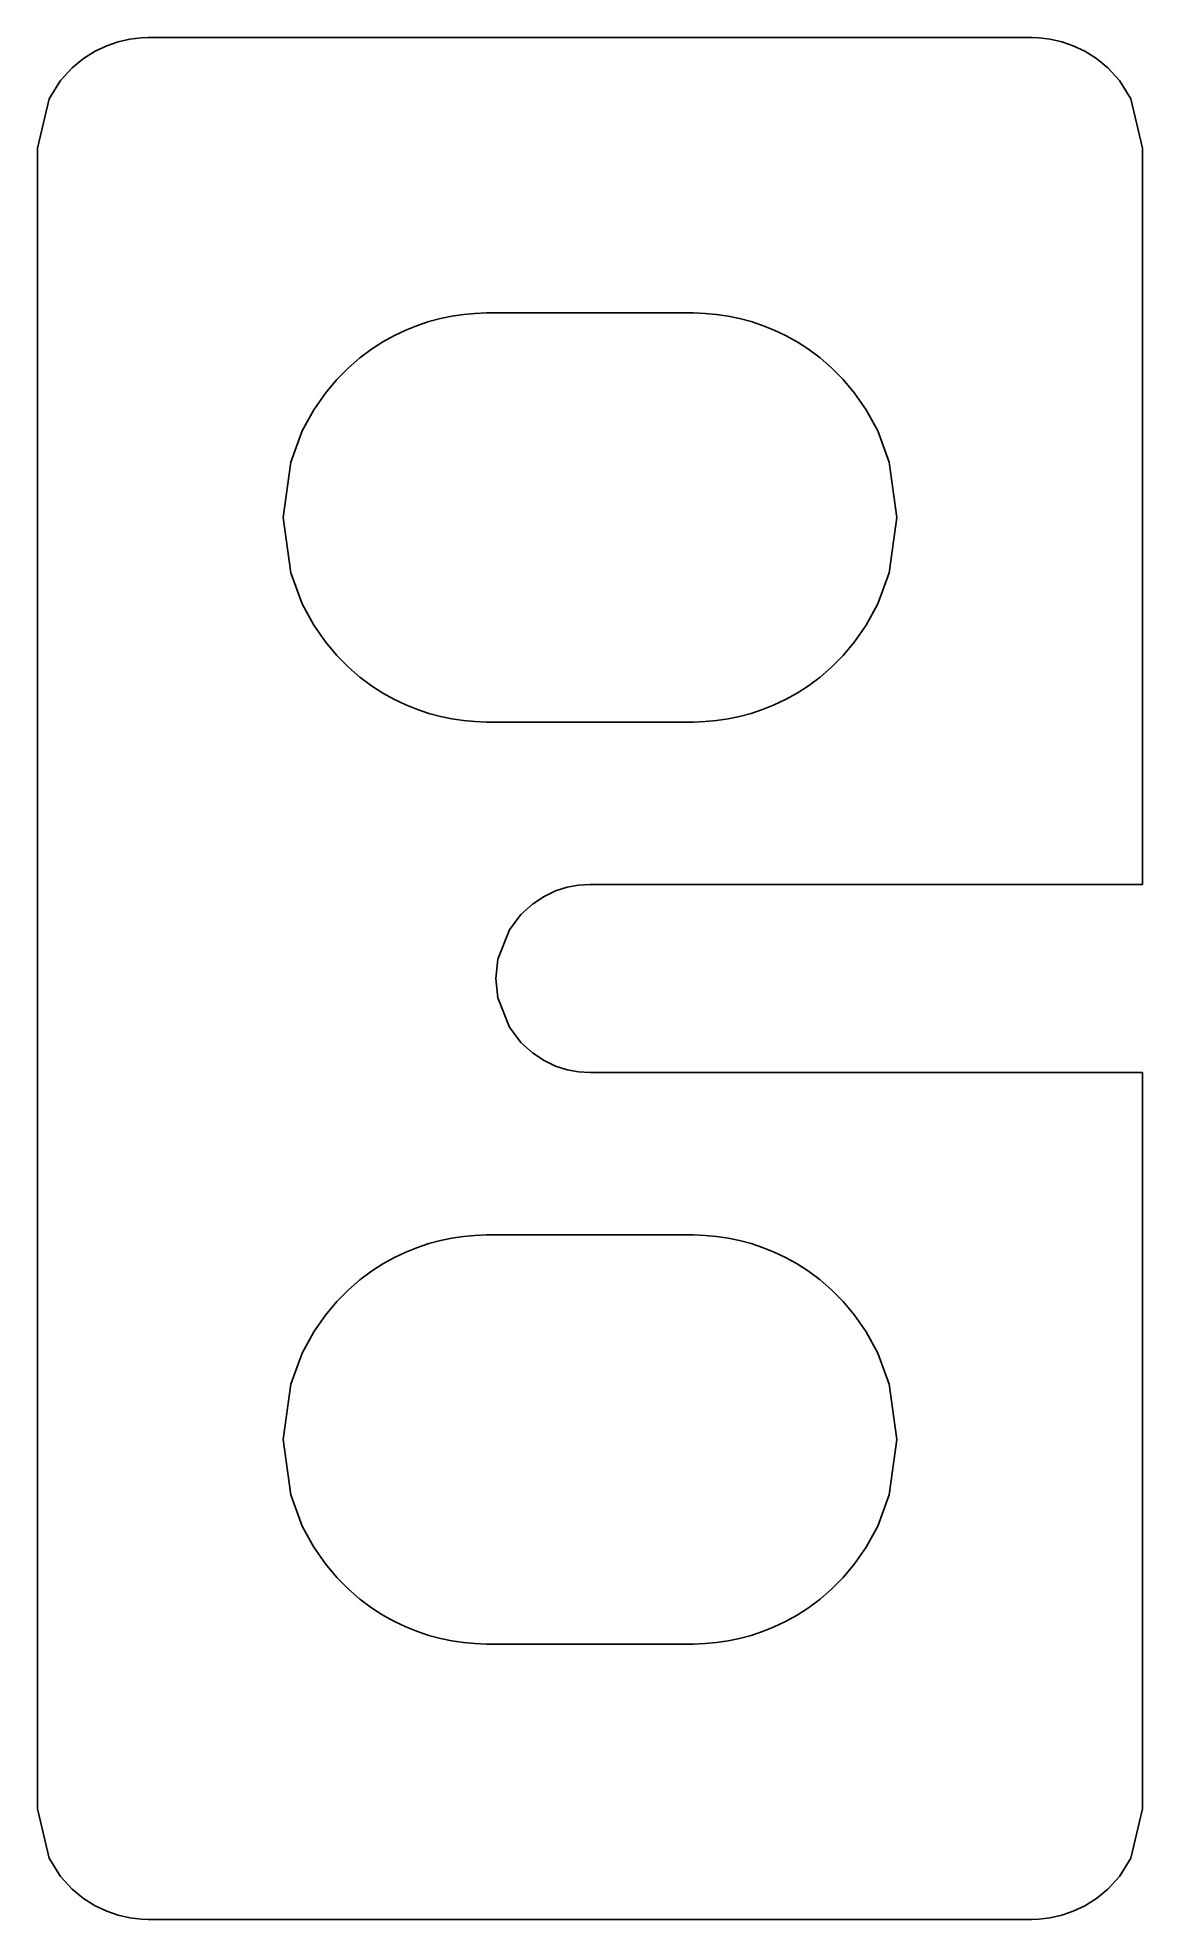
# Model space of a CAD drawing. Header units: millimetres. Extents: x -68 to 68, y -115 to 115.
import ezdxf

# ---------------------------------------------------------------- set-up
doc = ezdxf.new("R2010")
doc.units = ezdxf.units.MM

msp = doc.modelspace()

# ---------------------------------------------------------------- linework, layer by layer
at = {"layer": 'CUT_MM'}
for p, q in [((-54, 115), (-54.84, 114.97)), ((-53.44, 115), (-54, 115)), ((-52.03, 115), (-53.44, 115)), ((-50.62, 115), (-52.03, 115)), ((-49.22, 115), (-50.62, 115)), ((-47.81, 115), (-49.22, 115)), ((-46.41, 115), (-47.81, 115)), ((-45, 115), (-46.41, 115)), ((-43.59, 115), (-45, 115)), ((-42.19, 115), (-43.59, 115)), ((-40.78, 115), (-42.19, 115)), ((-39.38, 115), (-40.78, 115)), ((-37.97, 115), (-39.38, 115)), ((-37.5, 115), (-37.97, 115)), ((-36.56, 115), (-37.5, 115)), ((-35.16, 115), (-36.56, 115)), ((-33.75, 115), (-35.16, 115)), ((-32.34, 115), (-33.75, 115)), ((-30.94, 115), (-32.34, 115)), ((-29.53, 115), (-30.94, 115)), ((-28.12, 115), (-29.53, 115)), ((-26.72, 115), (-28.12, 115)), ((-25.31, 115), (-26.72, 115)), ((-23.91, 115), (-25.31, 115)), ((-22.5, 115), (-23.91, 115)), ((-21.09, 115), (-22.5, 115)), ((-19.69, 115), (-21.09, 115)), ((-18.28, 115), (-19.69, 115)), ((-16.88, 115), (-18.28, 115)), ((-15.47, 115), (-16.88, 115)), ((-14.06, 115), (-15.47, 115)), ((-12.66, 115), (-14.06, 115)), ((-12.5, 115), (-12.66, 115)), ((-11.5, 115), (-12.5, 115)), ((-11.25, 115), (-11.5, 115)), ((-9.84, 115), (-11.25, 115)), ((-8.44, 115), (-9.84, 115)), ((-7.03, 115), (-8.44, 115)), ((-5.62, 115), (-7.03, 115)), ((-4.22, 115), (-5.62, 115)), ((-2.81, 115), (-4.22, 115)), ((-1.41, 115), (-2.81, 115)), ((0, 115), (-1.41, 115)), ((1.41, 115), (0, 115)), ((2.81, 115), (1.41, 115)), ((4.22, 115), (2.81, 115)), ((5.62, 115), (4.22, 115)), ((7.03, 115), (5.62, 115)), ((8.44, 115), (7.03, 115)), ((9.84, 115), (8.44, 115)), ((11.25, 115), (9.84, 115)), ((12.5, 115), (11.25, 115)), ((12.66, 115), (12.5, 115)), ((14.06, 115), (12.66, 115)), ((15.47, 115), (14.06, 115)), ((16.88, 115), (15.47, 115)), ((18.28, 115), (16.88, 115)), ((19.69, 115), (18.28, 115)), ((21.09, 115), (19.69, 115)), ((22.5, 115), (21.09, 115)), ((23.91, 115), (22.5, 115)), ((25.31, 115), (23.91, 115)), ((26.72, 115), (25.31, 115)), ((28.12, 115), (26.72, 115)), ((29.53, 115), (28.12, 115)), ((30.94, 115), (29.53, 115)), ((32.34, 115), (30.94, 115)), ((33.75, 115), (32.34, 115)), ((35.16, 115), (33.75, 115)), ((36.56, 115), (35.16, 115)), ((37.5, 115), (36.56, 115)), ((37.97, 115), (37.5, 115)), ((39.38, 115), (37.97, 115)), ((40.78, 115), (39.38, 115)), ((42.19, 115), (40.78, 115)), ((43.59, 115), (42.19, 115)), ((45, 115), (43.59, 115)), ((46.41, 115), (45, 115)), ((47.81, 115), (46.41, 115)), ((49.22, 115), (47.81, 115)), ((50.62, 115), (49.22, 115)), ((52.03, 115), (50.62, 115)), ((53.44, 115), (52.03, 115)), ((54, 115), (53.44, 115)), ((54.84, 114.97), (54, 115)), ((-60.47, 113.35), (-61.88, 112.47)), ((-59.06, 114.01), (-60.47, 113.35)), ((-57.66, 114.5), (-59.06, 114.01)), ((-56.25, 114.81), (-57.66, 114.5)), ((-54.84, 114.97), (-56.25, 114.81)), ((56.25, 114.81), (54.84, 114.97)), ((57.66, 114.5), (56.25, 114.81)), ((59.06, 114.01), (57.66, 114.5)), ((60.47, 113.35), (59.06, 114.01)), ((61.88, 112.47), (60.47, 113.35)), ((-63.28, 111.3), (-64.69, 109.75)), ((-61.88, 112.47), (-63.28, 111.3)), ((63.28, 111.3), (61.88, 112.47)), ((64.69, 109.75), (63.28, 111.3)), ((-64.69, 109.75), (-66.09, 107.5)), ((66.09, 107.5), (64.69, 109.75)), ((-66.09, 107.5), (-67.5, 101.5)), ((67.5, 101.5), (66.09, 107.5)), ((-67.5, 101.5), (-67.5, 56.35)), ((67.5, 56.35), (67.5, 101.5)), ((-19.69, 80.29), (-18.28, 80.67)), ((-18.28, 80.67), (-16.88, 80.96)), ((-16.88, 80.96), (-15.47, 81.17)), ((-15.47, 81.17), (-14.06, 81.3)), ((-14.06, 81.3), (-12.66, 81.35)), ((-12.66, 81.35), (-12.5, 81.35)), ((-12.5, 81.35), (-11.5, 81.35)), ((-11.5, 81.35), (-11.25, 81.35)), ((-11.25, 81.35), (-9.84, 81.35)), ((-9.84, 81.35), (-8.44, 81.35)), ((-8.44, 81.35), (-7.03, 81.35)), ((-7.03, 81.35), (-5.62, 81.35)), ((-5.62, 81.35), (-4.22, 81.35)), ((-4.22, 81.35), (-2.81, 81.35)), ((-2.81, 81.35), (-1.41, 81.35)), ((-1.41, 81.35), (0, 81.35)), ((0, 81.35), (1.41, 81.35)), ((1.41, 81.35), (2.81, 81.35)), ((2.81, 81.35), (4.22, 81.35)), ((4.22, 81.35), (5.62, 81.35)), ((5.62, 81.35), (7.03, 81.35)), ((7.03, 81.35), (8.44, 81.35)), ((8.44, 81.35), (9.84, 81.35)), ((9.84, 81.35), (11.25, 81.35)), ((11.25, 81.35), (12.5, 81.35)), ((12.5, 81.35), (12.66, 81.35)), ((12.66, 81.35), (14.06, 81.3)), ((14.06, 81.3), (15.47, 81.17)), ((15.47, 81.17), (16.88, 80.96)), ((16.88, 80.96), (18.28, 80.67)), ((18.28, 80.67), (19.69, 80.29)), ((-25.31, 77.82), (-23.91, 78.6)), ((-23.91, 78.6), (-22.5, 79.26)), ((-22.5, 79.26), (-21.09, 79.83)), ((-21.09, 79.83), (-19.69, 80.29)), ((19.69, 80.29), (21.09, 79.83)), ((21.09, 79.83), (22.5, 79.26)), ((22.5, 79.26), (23.91, 78.6)), ((23.91, 78.6), (25.31, 77.82)), ((-28.12, 75.87), (-26.72, 76.91)), ((-26.72, 76.91), (-25.31, 77.82)), ((25.31, 77.82), (26.72, 76.91)), ((26.72, 76.91), (28.12, 75.87)), ((-30.94, 73.23), (-29.53, 74.65)), ((-29.53, 74.65), (-28.12, 75.87)), ((28.12, 75.87), (29.53, 74.65)), ((29.53, 74.65), (30.94, 73.23)), ((-33.75, 69.52), (-32.34, 71.56)), ((-32.34, 71.56), (-30.94, 73.23)), ((30.94, 73.23), (32.34, 71.56)), ((32.34, 71.56), (33.75, 69.52)), ((-35.16, 66.92), (-33.75, 69.52)), ((33.75, 69.52), (35.16, 66.92)), ((-36.56, 63.13), (-35.16, 66.92)), ((35.16, 66.92), (36.56, 63.13)), ((-37.5, 56.35), (-36.56, 63.13)), ((36.56, 63.13), (37.5, 56.35)), ((-67.5, 56.35), (-67.5, 0)), ((-36.56, 49.57), (-37.5, 56.35)), ((37.5, 56.35), (36.56, 49.57)), ((67.5, 11.5), (67.5, 56.35)), ((-35.16, 45.78), (-36.56, 49.57)), ((36.56, 49.57), (35.16, 45.78)), ((-33.75, 43.18), (-35.16, 45.78)), ((35.16, 45.78), (33.75, 43.18)), ((-32.34, 41.14), (-33.75, 43.18)), ((33.75, 43.18), (32.34, 41.14)), ((-30.94, 39.47), (-32.34, 41.14)), ((-29.53, 38.05), (-30.94, 39.47)), ((30.94, 39.47), (29.53, 38.05)), ((32.34, 41.14), (30.94, 39.47)), ((-28.12, 36.83), (-29.53, 38.05)), ((-26.72, 35.79), (-28.12, 36.83)), ((28.12, 36.83), (26.72, 35.79)), ((29.53, 38.05), (28.12, 36.83)), ((-25.31, 34.88), (-26.72, 35.79)), ((-23.91, 34.1), (-25.31, 34.88)), ((25.31, 34.88), (23.91, 34.1)), ((26.72, 35.79), (25.31, 34.88)), ((-22.5, 33.44), (-23.91, 34.1)), ((-21.09, 32.87), (-22.5, 33.44)), ((-19.69, 32.41), (-21.09, 32.87)), ((-18.28, 32.03), (-19.69, 32.41)), ((19.69, 32.41), (18.28, 32.03)), ((21.09, 32.87), (19.69, 32.41)), ((22.5, 33.44), (21.09, 32.87)), ((23.91, 34.1), (22.5, 33.44)), ((-16.88, 31.74), (-18.28, 32.03)), ((-15.47, 31.53), (-16.88, 31.74)), ((-14.06, 31.4), (-15.47, 31.53)), ((-12.66, 31.35), (-14.06, 31.4)), ((-12.5, 31.35), (-12.66, 31.35)), ((-11.5, 31.35), (-12.5, 31.35)), ((-11.25, 31.35), (-11.5, 31.35)), ((-9.84, 31.35), (-11.25, 31.35)), ((-8.44, 31.35), (-9.84, 31.35)), ((-7.03, 31.35), (-8.44, 31.35)), ((-5.62, 31.35), (-7.03, 31.35)), ((-4.22, 31.35), (-5.62, 31.35)), ((-2.81, 31.35), (-4.22, 31.35)), ((-1.41, 31.35), (-2.81, 31.35)), ((0, 31.35), (-1.41, 31.35)), ((1.41, 31.35), (0, 31.35)), ((2.81, 31.35), (1.41, 31.35)), ((4.22, 31.35), (2.81, 31.35)), ((5.62, 31.35), (4.22, 31.35)), ((7.03, 31.35), (5.62, 31.35)), ((8.44, 31.35), (7.03, 31.35)), ((9.84, 31.35), (8.44, 31.35)), ((11.25, 31.35), (9.84, 31.35)), ((12.5, 31.35), (11.25, 31.35)), ((12.66, 31.35), (12.5, 31.35)), ((14.06, 31.4), (12.66, 31.35)), ((15.47, 31.53), (14.06, 31.4)), ((16.88, 31.74), (15.47, 31.53)), ((18.28, 32.03), (16.88, 31.74)), ((-1.41, 11.41), (0, 11.5)), ((0, 11.5), (1.41, 11.5)), ((1.41, 11.5), (2.81, 11.5)), ((2.81, 11.5), (4.22, 11.5)), ((4.22, 11.5), (5.62, 11.5)), ((5.62, 11.5), (7.03, 11.5)), ((7.03, 11.5), (8.44, 11.5)), ((8.44, 11.5), (9.84, 11.5)), ((9.84, 11.5), (11.25, 11.5)), ((11.25, 11.5), (12.5, 11.5)), ((12.5, 11.5), (12.66, 11.5)), ((12.66, 11.5), (14.06, 11.5)), ((14.06, 11.5), (15.47, 11.5)), ((15.47, 11.5), (16.88, 11.5)), ((16.88, 11.5), (18.28, 11.5)), ((18.28, 11.5), (19.69, 11.5)), ((19.69, 11.5), (21.09, 11.5)), ((21.09, 11.5), (22.5, 11.5)), ((22.5, 11.5), (23.91, 11.5)), ((23.91, 11.5), (25.31, 11.5)), ((25.31, 11.5), (26.72, 11.5)), ((26.72, 11.5), (28.12, 11.5)), ((28.12, 11.5), (29.53, 11.5)), ((29.53, 11.5), (30.94, 11.5)), ((30.94, 11.5), (32.34, 11.5)), ((32.34, 11.5), (33.75, 11.5)), ((33.75, 11.5), (35.16, 11.5)), ((35.16, 11.5), (36.56, 11.5)), ((36.56, 11.5), (37.5, 11.5)), ((37.5, 11.5), (37.97, 11.5)), ((37.97, 11.5), (39.38, 11.5)), ((39.38, 11.5), (40.78, 11.5)), ((40.78, 11.5), (42.19, 11.5)), ((42.19, 11.5), (43.59, 11.5)), ((43.59, 11.5), (45, 11.5)), ((45, 11.5), (46.41, 11.5)), ((46.41, 11.5), (47.81, 11.5)), ((47.81, 11.5), (49.22, 11.5)), ((49.22, 11.5), (50.62, 11.5)), ((50.62, 11.5), (52.03, 11.5)), ((52.03, 11.5), (53.44, 11.5)), ((53.44, 11.5), (54, 11.5)), ((54, 11.5), (54.84, 11.5)), ((54.84, 11.5), (56.25, 11.5)), ((56.25, 11.5), (57.66, 11.5)), ((57.66, 11.5), (59.06, 11.5)), ((59.06, 11.5), (60.47, 11.5)), ((60.47, 11.5), (61.88, 11.5)), ((61.88, 11.5), (63.28, 11.5)), ((63.28, 11.5), (64.69, 11.5)), ((64.69, 11.5), (66.09, 11.5)), ((66.09, 11.5), (67.5, 11.5)), ((-7.03, 9.1), (-5.62, 10.03)), ((-5.62, 10.03), (-4.22, 10.7)), ((-4.22, 10.7), (-2.81, 11.15)), ((-2.81, 11.15), (-1.41, 11.41)), ((-9.84, 5.95), (-8.44, 7.81)), ((-8.44, 7.81), (-7.03, 9.1)), ((-11.25, 2.38), (-9.84, 5.95)), ((-11.5, 0), (-11.25, 2.38)), ((-67.5, 0), (-67.5, -56.35)), ((-11.25, -2.38), (-11.5, 0)), ((-9.84, -5.95), (-11.25, -2.38)), ((-8.44, -7.81), (-9.84, -5.95)), ((-7.03, -9.1), (-8.44, -7.81)), ((-5.62, -10.03), (-7.03, -9.1)), ((-4.22, -10.7), (-5.62, -10.03)), ((-2.81, -11.15), (-4.22, -10.7)), ((-1.41, -11.41), (-2.81, -11.15)), ((0, -11.5), (-1.41, -11.41)), ((1.41, -11.5), (0, -11.5)), ((2.81, -11.5), (1.41, -11.5)), ((4.22, -11.5), (2.81, -11.5)), ((5.62, -11.5), (4.22, -11.5)), ((7.03, -11.5), (5.62, -11.5)), ((8.44, -11.5), (7.03, -11.5)), ((9.84, -11.5), (8.44, -11.5)), ((11.25, -11.5), (9.84, -11.5)), ((12.5, -11.5), (11.25, -11.5)), ((12.66, -11.5), (12.5, -11.5)), ((14.06, -11.5), (12.66, -11.5)), ((15.47, -11.5), (14.06, -11.5)), ((16.88, -11.5), (15.47, -11.5)), ((18.28, -11.5), (16.88, -11.5)), ((19.69, -11.5), (18.28, -11.5)), ((21.09, -11.5), (19.69, -11.5)), ((22.5, -11.5), (21.09, -11.5)), ((23.91, -11.5), (22.5, -11.5)), ((25.31, -11.5), (23.91, -11.5)), ((26.72, -11.5), (25.31, -11.5)), ((28.12, -11.5), (26.72, -11.5)), ((29.53, -11.5), (28.12, -11.5)), ((30.94, -11.5), (29.53, -11.5)), ((32.34, -11.5), (30.94, -11.5)), ((33.75, -11.5), (32.34, -11.5)), ((35.16, -11.5), (33.75, -11.5)), ((36.56, -11.5), (35.16, -11.5)), ((37.5, -11.5), (36.56, -11.5)), ((37.97, -11.5), (37.5, -11.5)), ((39.38, -11.5), (37.97, -11.5)), ((40.78, -11.5), (39.38, -11.5)), ((42.19, -11.5), (40.78, -11.5)), ((43.59, -11.5), (42.19, -11.5)), ((45, -11.5), (43.59, -11.5)), ((46.41, -11.5), (45, -11.5)), ((47.81, -11.5), (46.41, -11.5)), ((49.22, -11.5), (47.81, -11.5)), ((50.62, -11.5), (49.22, -11.5)), ((52.03, -11.5), (50.62, -11.5)), ((53.44, -11.5), (52.03, -11.5)), ((54, -11.5), (53.44, -11.5)), ((54.84, -11.5), (54, -11.5)), ((56.25, -11.5), (54.84, -11.5)), ((57.66, -11.5), (56.25, -11.5)), ((59.06, -11.5), (57.66, -11.5)), ((60.47, -11.5), (59.06, -11.5)), ((61.88, -11.5), (60.47, -11.5)), ((63.28, -11.5), (61.88, -11.5)), ((64.69, -11.5), (63.28, -11.5)), ((66.09, -11.5), (64.69, -11.5)), ((67.5, -11.5), (66.09, -11.5)), ((67.5, -56.35), (67.5, -11.5)), ((-19.69, -32.41), (-18.28, -32.03)), ((-18.28, -32.03), (-16.88, -31.74)), ((-16.88, -31.74), (-15.47, -31.53)), ((-15.47, -31.53), (-14.06, -31.4)), ((-14.06, -31.4), (-12.66, -31.35)), ((-12.66, -31.35), (-12.5, -31.35)), ((-12.5, -31.35), (-11.5, -31.35)), ((-11.5, -31.35), (-11.25, -31.35)), ((-11.25, -31.35), (-9.84, -31.35)), ((-9.84, -31.35), (-8.44, -31.35)), ((-8.44, -31.35), (-7.03, -31.35)), ((-7.03, -31.35), (-5.62, -31.35)), ((-5.62, -31.35), (-4.22, -31.35)), ((-4.22, -31.35), (-2.81, -31.35)), ((-2.81, -31.35), (-1.41, -31.35)), ((-1.41, -31.35), (0, -31.35)), ((0, -31.35), (1.41, -31.35)), ((1.41, -31.35), (2.81, -31.35)), ((2.81, -31.35), (4.22, -31.35)), ((4.22, -31.35), (5.62, -31.35)), ((5.62, -31.35), (7.03, -31.35)), ((7.03, -31.35), (8.44, -31.35)), ((8.44, -31.35), (9.84, -31.35)), ((9.84, -31.35), (11.25, -31.35)), ((11.25, -31.35), (12.5, -31.35)), ((12.5, -31.35), (12.66, -31.35)), ((12.66, -31.35), (14.06, -31.4)), ((14.06, -31.4), (15.47, -31.53)), ((15.47, -31.53), (16.88, -31.74)), ((16.88, -31.74), (18.28, -32.03)), ((18.28, -32.03), (19.69, -32.41)), ((-25.31, -34.88), (-23.91, -34.1)), ((-23.91, -34.1), (-22.5, -33.44)), ((-22.5, -33.44), (-21.09, -32.87)), ((-21.09, -32.87), (-19.69, -32.41)), ((19.69, -32.41), (21.09, -32.87)), ((21.09, -32.87), (22.5, -33.44)), ((22.5, -33.44), (23.91, -34.1)), ((23.91, -34.1), (25.31, -34.88)), ((-28.12, -36.83), (-26.72, -35.79)), ((-26.72, -35.79), (-25.31, -34.88)), ((25.31, -34.88), (26.72, -35.79)), ((26.72, -35.79), (28.12, -36.83)), ((-30.94, -39.47), (-29.53, -38.05)), ((-29.53, -38.05), (-28.12, -36.83)), ((28.12, -36.83), (29.53, -38.05)), ((29.53, -38.05), (30.94, -39.47)), ((-33.75, -43.18), (-32.34, -41.14)), ((-32.34, -41.14), (-30.94, -39.47)), ((30.94, -39.47), (32.34, -41.14)), ((32.34, -41.14), (33.75, -43.18)), ((-35.16, -45.78), (-33.75, -43.18)), ((33.75, -43.18), (35.16, -45.78)), ((-36.56, -49.57), (-35.16, -45.78)), ((35.16, -45.78), (36.56, -49.57)), ((-37.5, -56.35), (-36.56, -49.57)), ((36.56, -49.57), (37.5, -56.35)), ((-67.5, -56.35), (-67.5, -101.5)), ((-36.56, -63.13), (-37.5, -56.35)), ((37.5, -56.35), (36.56, -63.13)), ((67.5, -101.5), (67.5, -56.35)), ((-35.16, -66.92), (-36.56, -63.13)), ((36.56, -63.13), (35.16, -66.92)), ((-33.75, -69.52), (-35.16, -66.92)), ((35.16, -66.92), (33.75, -69.52)), ((-32.34, -71.56), (-33.75, -69.52)), ((33.75, -69.52), (32.34, -71.56)), ((-30.94, -73.23), (-32.34, -71.56)), ((-29.53, -74.65), (-30.94, -73.23)), ((30.94, -73.23), (29.53, -74.65)), ((32.34, -71.56), (30.94, -73.23)), ((-28.12, -75.87), (-29.53, -74.65)), ((-26.72, -76.91), (-28.12, -75.87)), ((28.12, -75.87), (26.72, -76.91)), ((29.53, -74.65), (28.12, -75.87)), ((-25.31, -77.82), (-26.72, -76.91)), ((-23.91, -78.6), (-25.31, -77.82)), ((25.31, -77.82), (23.91, -78.6)), ((26.72, -76.91), (25.31, -77.82)), ((-22.5, -79.26), (-23.91, -78.6)), ((-21.09, -79.83), (-22.5, -79.26)), ((-19.69, -80.29), (-21.09, -79.83)), ((-18.28, -80.67), (-19.69, -80.29)), ((19.69, -80.29), (18.28, -80.67)), ((21.09, -79.83), (19.69, -80.29)), ((22.5, -79.26), (21.09, -79.83)), ((23.91, -78.6), (22.5, -79.26)), ((-16.88, -80.96), (-18.28, -80.67)), ((-15.47, -81.17), (-16.88, -80.96)), ((-14.06, -81.3), (-15.47, -81.17)), ((-12.66, -81.35), (-14.06, -81.3)), ((-12.5, -81.35), (-12.66, -81.35)), ((-11.5, -81.35), (-12.5, -81.35)), ((-11.25, -81.35), (-11.5, -81.35)), ((-9.84, -81.35), (-11.25, -81.35)), ((-8.44, -81.35), (-9.84, -81.35)), ((-7.03, -81.35), (-8.44, -81.35)), ((-5.62, -81.35), (-7.03, -81.35)), ((-4.22, -81.35), (-5.62, -81.35)), ((-2.81, -81.35), (-4.22, -81.35)), ((-1.41, -81.35), (-2.81, -81.35)), ((0, -81.35), (-1.41, -81.35)), ((1.41, -81.35), (0, -81.35)), ((2.81, -81.35), (1.41, -81.35)), ((4.22, -81.35), (2.81, -81.35)), ((5.62, -81.35), (4.22, -81.35)), ((7.03, -81.35), (5.62, -81.35)), ((8.44, -81.35), (7.03, -81.35)), ((9.84, -81.35), (8.44, -81.35)), ((11.25, -81.35), (9.84, -81.35)), ((12.5, -81.35), (11.25, -81.35)), ((12.66, -81.35), (12.5, -81.35)), ((14.06, -81.3), (12.66, -81.35)), ((15.47, -81.17), (14.06, -81.3)), ((16.88, -80.96), (15.47, -81.17)), ((18.28, -80.67), (16.88, -80.96)), ((-67.5, -101.5), (-66.09, -107.5)), ((66.09, -107.5), (67.5, -101.5)), ((-66.09, -107.5), (-64.69, -109.75)), ((64.69, -109.75), (66.09, -107.5)), ((-64.69, -109.75), (-63.28, -111.3)), ((63.28, -111.3), (64.69, -109.75)), ((-63.28, -111.3), (-61.88, -112.47)), ((-61.88, -112.47), (-60.47, -113.35)), ((60.47, -113.35), (61.88, -112.47)), ((61.88, -112.47), (63.28, -111.3)), ((-60.47, -113.35), (-59.06, -114.01)), ((-59.06, -114.01), (-57.66, -114.5)), ((-57.66, -114.5), (-56.25, -114.81)), ((-56.25, -114.81), (-54.84, -114.97)), ((-54.84, -114.97), (-54, -115)), ((54, -115), (54.84, -114.97)), ((54.84, -114.97), (56.25, -114.81)), ((56.25, -114.81), (57.66, -114.5)), ((57.66, -114.5), (59.06, -114.01)), ((59.06, -114.01), (60.47, -113.35)), ((-54, -115), (-53.44, -115)), ((-53.44, -115), (-52.03, -115)), ((-52.03, -115), (-50.62, -115)), ((-50.62, -115), (-49.22, -115)), ((-49.22, -115), (-47.81, -115)), ((-47.81, -115), (-46.41, -115)), ((-46.41, -115), (-45, -115)), ((-45, -115), (-43.59, -115)), ((-43.59, -115), (-42.19, -115)), ((-42.19, -115), (-40.78, -115)), ((-40.78, -115), (-39.38, -115)), ((-39.38, -115), (-37.97, -115)), ((-37.97, -115), (-37.5, -115)), ((-37.5, -115), (-36.56, -115)), ((-36.56, -115), (-35.16, -115)), ((-35.16, -115), (-33.75, -115)), ((-33.75, -115), (-32.34, -115)), ((-32.34, -115), (-30.94, -115)), ((-30.94, -115), (-29.53, -115)), ((-29.53, -115), (-28.12, -115)), ((-28.12, -115), (-26.72, -115)), ((-26.72, -115), (-25.31, -115)), ((-25.31, -115), (-23.91, -115)), ((-23.91, -115), (-22.5, -115)), ((-22.5, -115), (-21.09, -115)), ((-21.09, -115), (-19.69, -115)), ((-19.69, -115), (-18.28, -115)), ((-18.28, -115), (-16.88, -115)), ((-16.88, -115), (-15.47, -115)), ((-15.47, -115), (-14.06, -115)), ((-14.06, -115), (-12.66, -115)), ((-12.66, -115), (-12.5, -115)), ((-12.5, -115), (-11.5, -115)), ((-11.5, -115), (-11.25, -115)), ((-11.25, -115), (-9.84, -115)), ((-9.84, -115), (-8.44, -115)), ((-8.44, -115), (-7.03, -115)), ((-7.03, -115), (-5.62, -115)), ((-5.62, -115), (-4.22, -115)), ((-4.22, -115), (-2.81, -115)), ((-2.81, -115), (-1.41, -115)), ((-1.41, -115), (0, -115)), ((0, -115), (1.41, -115)), ((1.41, -115), (2.81, -115)), ((2.81, -115), (4.22, -115)), ((4.22, -115), (5.62, -115)), ((5.62, -115), (7.03, -115)), ((7.03, -115), (8.44, -115)), ((8.44, -115), (9.84, -115)), ((9.84, -115), (11.25, -115)), ((11.25, -115), (12.5, -115)), ((12.5, -115), (12.66, -115)), ((12.66, -115), (14.06, -115)), ((14.06, -115), (15.47, -115)), ((15.47, -115), (16.88, -115)), ((16.88, -115), (18.28, -115)), ((18.28, -115), (19.69, -115)), ((19.69, -115), (21.09, -115)), ((21.09, -115), (22.5, -115)), ((22.5, -115), (23.91, -115)), ((23.91, -115), (25.31, -115)), ((25.31, -115), (26.72, -115)), ((26.72, -115), (28.12, -115)), ((28.12, -115), (29.53, -115)), ((29.53, -115), (30.94, -115)), ((30.94, -115), (32.34, -115)), ((32.34, -115), (33.75, -115)), ((33.75, -115), (35.16, -115)), ((35.16, -115), (36.56, -115)), ((36.56, -115), (37.5, -115)), ((37.5, -115), (37.97, -115)), ((37.97, -115), (39.38, -115)), ((39.38, -115), (40.78, -115)), ((40.78, -115), (42.19, -115)), ((42.19, -115), (43.59, -115)), ((43.59, -115), (45, -115)), ((45, -115), (46.41, -115)), ((46.41, -115), (47.81, -115)), ((47.81, -115), (49.22, -115)), ((49.22, -115), (50.62, -115)), ((50.62, -115), (52.03, -115)), ((52.03, -115), (53.44, -115)), ((53.44, -115), (54, -115))]:
    msp.add_line(p, q, dxfattribs=at)

doc.saveas('drawing.dxf')
